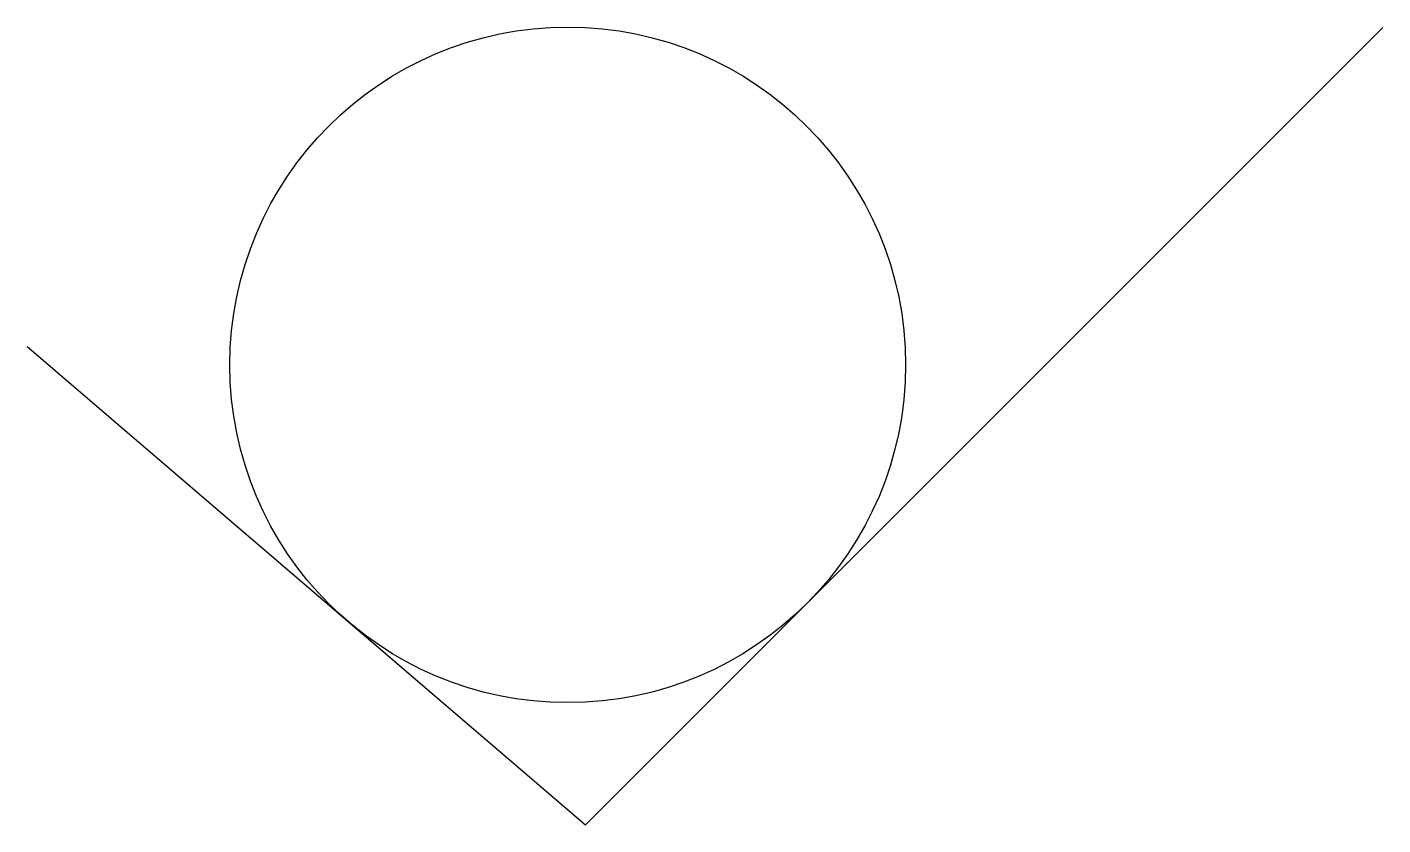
# Model space of a CAD drawing. Extents: x 6 to 40, y 10 to 30.
import ezdxf

# ---------------------------------------------------------------- set-up
doc = ezdxf.new("R2010")
doc.units = 0
doc.layers.get('0').update_dxf_attribs({"lineweight": 25, "true_color": 0xffffff})

msp = doc.modelspace()

# ---------------------------------------------------------------- linework, layer by layer
for p, q in [((20, 10), (40, 30)), ((6, 22), (20, 10))]:
    msp.add_line(p, q)
msp.add_circle((19.557, 21.539), 8.473)

doc.saveas('drawing.dxf')
